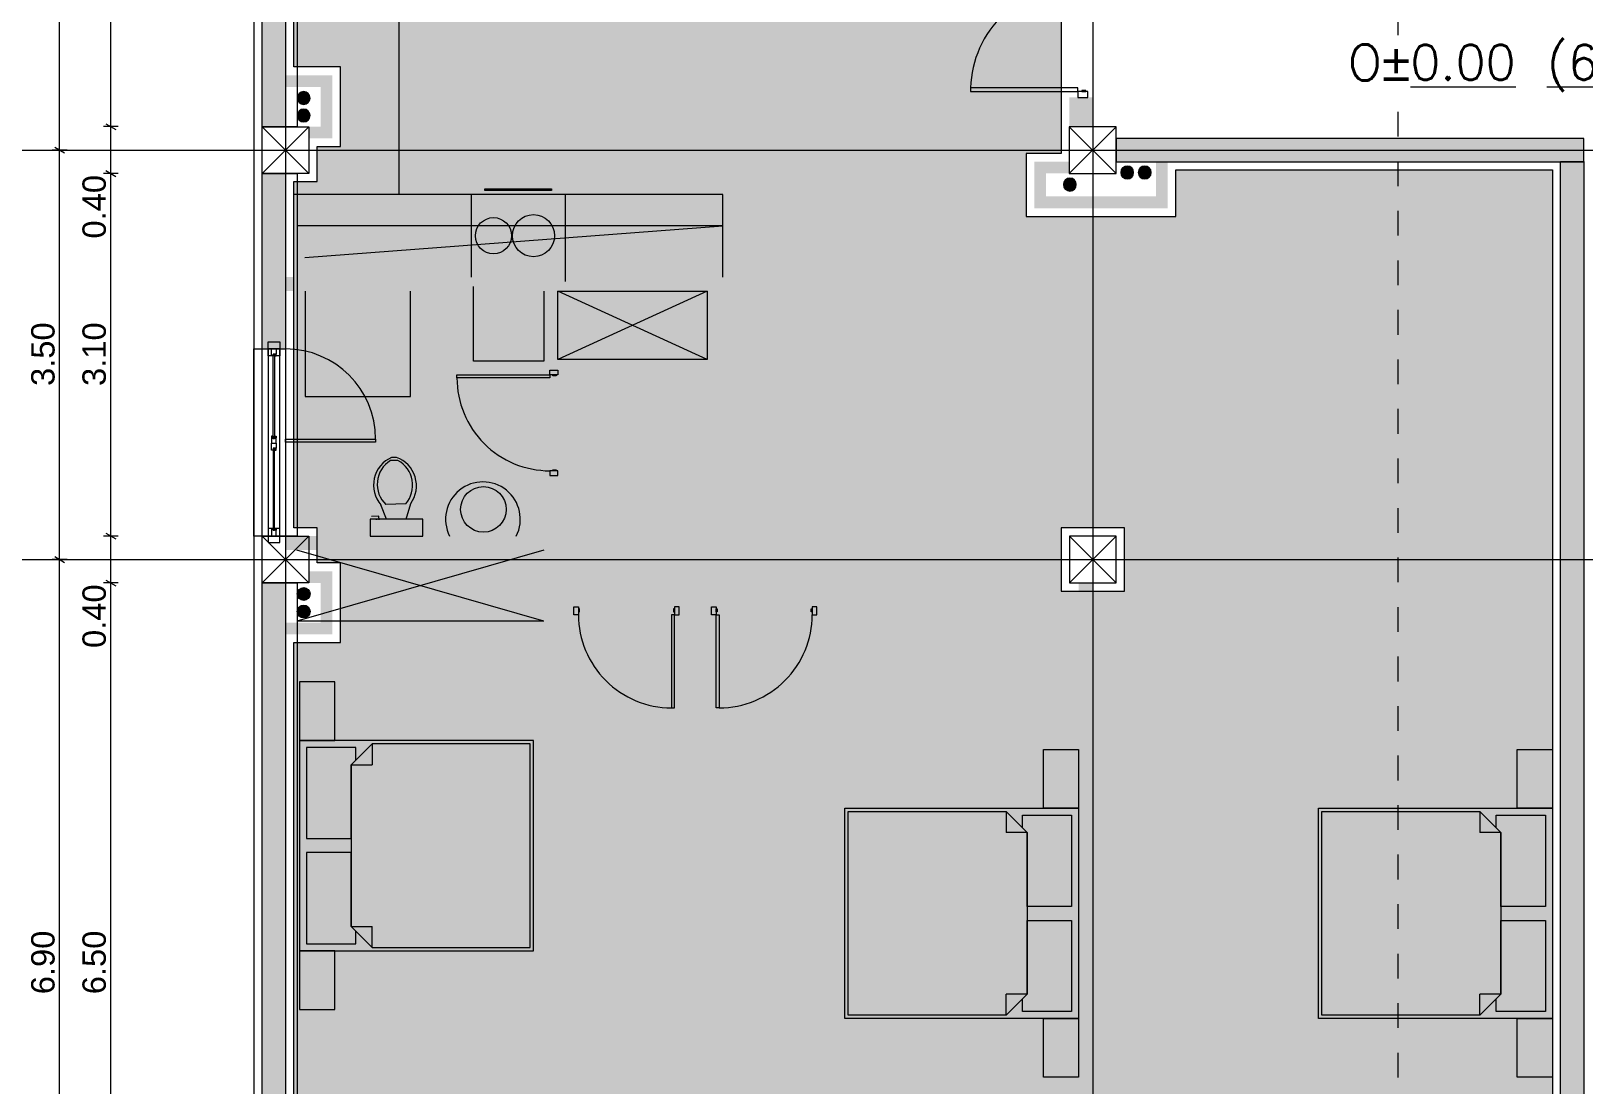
# Model space of a CAD drawing. Header units: millimetres. Extents: x 476571643 to 477489869, y 4620928210 to 4621294454.
# Drawn here: x 477214746 to 477228021, y 4621028441 to 4621037450 of the extents above; entities that cross this region are included whole.
import ezdxf

# ---------------------------------------------------------------- set-up
doc = ezdxf.new("R2010")
doc.units = ezdxf.units.MM
doc.header["$MEASUREMENT"] = 0
doc.set_wipeout_variables(frame=1)
doc.linetypes.add('Dashed', pattern=[423.333333, 211.666667, -211.666667])
doc.linetypes.add('Wipeout_Contour', pattern=[1000, 0, -1000])
for name, color, linetype, lineweight in [('0. gagebebi_Pen_No__6', 6, 'Continuous', 0), ('0_Pen_No__7_Pen_No__7_Pen_No__7', 7, 'Continuous', 0), ('2D Drafting - General_Pen_No__1_Pen_No__7', 7, 'Continuous', 0), ('2D Drafting - General_Pen_No__1_Pen_No__7_Pen_No__7', 7, 'Continuous', 0), ('2D Drafting - General_Pen_No__250_Pen_No__7_Pen_No__250', 7, 'Continuous', 0), ('2D Drafting - General_Pen_No__250_Pen_No__7_Pen_No__7', 7, 'Continuous', 0), ('2D Drafting - General_Pen_No__7_Pen_No__7_Pen_No__7', 7, 'Continuous', 0), ('Doors_Pen_No__7_Pen_No__7_Pen_No__7', 7, 'Continuous', 0), ('G-Anno-Nplt_Pen_No__151', 151, 'Continuous', 0), ('G-Anno-Nplt_Pen_No__4', 7, 'Continuous', 0), ('kar-panjara_Pen_No__7_Pen_No__7_Pen_No__7', 7, 'Continuous', 0), ('New_._Pen_No__1', 1, 'Continuous', 0), ('New_0_Pen_No__7', 7, 'Continuous', 0), ('New_R03_Nakveti_Pen_No__4', 7, 'Continuous', 0), ('New_reg_nak_Pen_No__7', 7, 'Continuous', 0), ('New_shenobebi_Pen_No__1', 1, 'Continuous', 0), ('shaxtebi da milebi_Pen_No__1_Pen_No__1_Pen_No__1', 1, 'Continuous', 0), ('zoma_Pen_No__142', 142, 'Continuous', 0), ('zoma_Pen_No__5_Pen_No__5', 5, 'Continuous', 0)]:
    doc.layers.add(name, color=color, linetype=linetype, lineweight=lineweight)
doc.layers.add('New_R03_Nakveti', color=7, linetype='Continuous')
doc.layers.add('zoma', color=7, linetype='Continuous')
doc.layers.add('shaxtebi da milebi_Pen_No__5_Pen_No__5_Pen_No__252', color=7, linetype='Continuous', lineweight=0, true_color=0x666666)
doc.styles.add('GENERATED_STYLE_2', font='arial.ttf')
doc.dimstyles.new('GENERATED_STYLE__3', dxfattribs={"dimtxt": 200, "dimasz": 64.421331, "dimexe": 0.18, "dimexo": 3, "dimgap": 0.09, "dimtad": 1, "dimtih": 1, "dimtoh": 1, "dimlfac": 0.001, "dimzin": 0, "dimdsep": 46, "dimtxsty": 'GENERATED_STYLE_2', "dimblk": 'ARROWHEAD_2', "dimblk1": 'ARROWHEAD_2', "dimblk2": 'ARROWHEAD_2', "dimcen": 0.09, "dimclrd": 142, "dimclre": 142, "dimclrt": 142, "dimadec": 0, "dimazin": 0, "dimtfac": 1, "dimtdec": 4, "dimtmove": 0, "dimatfit": 3, "dimfxl": 1, "dimtolj": 1, "dimtzin": 0, "dimarcsym": 0})
doc.dimstyles.new('GENERATED_STYLE__7', dxfattribs={"dimtxt": 200, "dimasz": 64.421331, "dimexe": 0.18, "dimexo": 3, "dimgap": 0.09, "dimtad": 1, "dimlfac": 0.001, "dimzin": 0, "dimdsep": 46, "dimtxsty": 'GENERATED_STYLE_2', "dimblk": 'ARROWHEAD_2', "dimblk1": 'ARROWHEAD_2', "dimblk2": 'ARROWHEAD_2', "dimcen": 0.09, "dimclrd": 142, "dimclre": 142, "dimclrt": 142, "dimadec": 0, "dimazin": 0, "dimtfac": 1, "dimtdec": 4, "dimtmove": 0, "dimatfit": 3, "dimfxl": 1, "dimtolj": 1, "dimtzin": 0, "dimarcsym": 0})

# ---------------------------------------------------------------- blocks, each defined once
blk = doc.blocks.new('Bed Layout 23_2')
at = {"layer": 'New_R03_Nakveti_Pen_No__4', "color": 7, "linetype": 'Continuous', "lineweight": 0}
for p, q in [((-900, 0), (-1400, 0)), ((-1400, 0), (-1400, -300)), ((-900, -300), (-900, 0)), ((900, 0), (-900, 0)), ((-900, 0), (-900, -2000)), ((1400, 0), (900, 0)), ((900, 0), (900, -300)), ((900, -2000), (900, 0)), ((1400, -300), (1400, 0)), ((-1400, -300), (-900, -300)), ((900, -300), (1400, -300)), ((-690, -440), (-870, -620)), ((0, -440), (-690, -440)), ((-690, -440), (-690, -620)), ((690, -440), (0, -440)), ((870, -620), (690, -440)), ((690, -440), (690, -620)), ((-870, -620), (-870, -1970)), ((-870, -620), (-690, -620)), ((870, -620), (690, -620)), ((870, -1970), (870, -620)), ((-870, -1970), (0, -1970)), ((0, -1970), (870, -1970)), ((-900, -2000), (900, -2000))]:
    blk.add_line(p, q, dxfattribs=at)
at = {"layer": 'New_R03_Nakveti_Pen_No__4', "color": 7, "linetype": 'Continuous', "lineweight": 0, "flags": 128}
for points in [[(-60, -440), (-60, -60), (-840, -60), (-840, -480), (-730, -480), (-690, -440)], [(690, -440), (730, -480), (840, -480), (840, -60), (60, -60), (60, -440)]]:
    blk.add_lwpolyline(points, close=True, dxfattribs=at)
blk = doc.blocks.new('Bed Layout 23')
at = {"layer": 'New_R03_Nakveti_Pen_No__4', "color": 7, "linetype": 'Continuous', "lineweight": 0}
for p, q in [((-900, 0), (-1400, 0)), ((-1400, 0), (-1400, -300)), ((-900, -300), (-900, 0)), ((900, 0), (-900, 0)), ((-900, 0), (-900, -2000)), ((1400, 0), (900, 0)), ((900, 0), (900, -300)), ((900, -2000), (900, 0)), ((1400, -300), (1400, 0)), ((-1400, -300), (-900, -300)), ((900, -300), (1400, -300)), ((-690, -440), (-870, -620)), ((0, -440), (-690, -440)), ((-690, -440), (-690, -620)), ((690, -440), (0, -440)), ((870, -620), (690, -440)), ((690, -440), (690, -620)), ((-870, -620), (-870, -1970)), ((-870, -620), (-690, -620)), ((870, -620), (690, -620)), ((870, -1970), (870, -620)), ((-870, -1970), (0, -1970)), ((0, -1970), (870, -1970)), ((-900, -2000), (900, -2000))]:
    blk.add_line(p, q, dxfattribs=at)
at = {"layer": 'New_R03_Nakveti_Pen_No__4', "color": 7, "linetype": 'Continuous', "lineweight": 0, "flags": 128}
for points in [[(-60, -440), (-60, -60), (-840, -60), (-840, -480), (-730, -480), (-690, -440)], [(690, -440), (730, -480), (840, -480), (840, -60), (60, -60), (60, -440)]]:
    blk.add_lwpolyline(points, close=True, dxfattribs=at)
blk = doc.blocks.new('*D1205', base_point=(476844527, 4621385791))
at = {"layer": 'zoma_Pen_No__142', "color": 142, "linetype": 'Continuous', "lineweight": 0, "transparency": 16777216}
for p, q in [((477214948, 4621032957), (477215033, 4621032908)), ((477215054, 4621032933), (477214927, 4621032933)), ((477214990, 4621026033), (477214990, 4621032933)), ((477214948, 4621026057), (477215033, 4621026008)), ((477215054, 4621026033), (477214927, 4621026033)), ((477214990, 4621025991), (477214990, 4621026033))]:
    blk.add_line(p, q, dxfattribs=at)
at = {"layer": 'zoma_Pen_No__142', "color": 142, "lineweight": 0, "transparency": 16777216, "insert": (477214950, 4621029216), "char_height": 200, "attachment_point": 7, "rotation": 90, "style": 'GENERATED_STYLE_2'}
blk.add_mtext('\\A1;{\\pql;\\fArial CYR|b0|i0|c204|p34;6.90}', dxfattribs=at)
blk = doc.blocks.new('ARROWHEAD_2')
at = {"color": 0, "linetype": 'Continuous', "lineweight": 0}
for p, q in [((0, 0), (-1, 0)), ((-0.38, -0.66), (0.38, 0.66))]:
    blk.add_line(p, q, dxfattribs=at)
blk = doc.blocks.new('*D1206', base_point=(476844527, 4621385791))
at = {"layer": 'zoma_Pen_No__142', "color": 142, "linetype": 'Continuous', "lineweight": 0, "transparency": 16777216}
for p, q in [((477215054, 4621036433), (477214927, 4621036433)), ((477214948, 4621036457), (477215033, 4621036408)), ((477214990, 4621032933), (477214990, 4621036433)), ((477214948, 4621032957), (477215033, 4621032908)), ((477215054, 4621032933), (477214927, 4621032933))]:
    blk.add_line(p, q, dxfattribs=at)
at = {"layer": 'zoma_Pen_No__142', "color": 142, "lineweight": 0, "transparency": 16777216, "insert": (477214950, 4621034416), "char_height": 200, "attachment_point": 7, "rotation": 90, "style": 'GENERATED_STYLE_2'}
blk.add_mtext('\\A1;{\\pql;\\fArial CYR|b0|i0|c204|p34;3.50}', dxfattribs=at)
blk = doc.blocks.new('*D1207', base_point=(476844527, 4621385791))
at = {"layer": 'zoma_Pen_No__142', "color": 142, "linetype": 'Continuous', "lineweight": 0, "transparency": 16777216}
for p, q in [((477215054, 4621043333), (477214927, 4621043333)), ((477215033, 4621043308), (477214948, 4621043357)), ((477214990, 4621043333), (477214990, 4621043374)), ((477214990, 4621036433), (477214990, 4621043333)), ((477215054, 4621036433), (477214927, 4621036433)), ((477214948, 4621036457), (477215033, 4621036408))]:
    blk.add_line(p, q, dxfattribs=at)
at = {"layer": 'zoma_Pen_No__142', "color": 142, "lineweight": 0, "transparency": 16777216, "insert": (477214950, 4621039616), "char_height": 200, "attachment_point": 7, "rotation": 90, "style": 'GENERATED_STYLE_2'}
blk.add_mtext('\\A1;{\\pql;\\fArial CYR|b0|i0|c204|p34;6.90}', dxfattribs=at)
blk = doc.blocks.new('*D1209', base_point=(476844527, 4621385791))
at = {"layer": 'zoma_Pen_No__142', "color": 142, "linetype": 'Continuous', "lineweight": 0, "transparency": 16777216}
for p, q in [((477215385, 4621032757), (477215470, 4621032708)), ((477215428, 4621026233), (477215428, 4621032733)), ((477215491, 4621026233), (477215364, 4621026233)), ((477215385, 4621026257), (477215470, 4621026208)), ((477215428, 4621025833), (477215428, 4621026233))]:
    blk.add_line(p, q, dxfattribs=at)
at = {"layer": 'zoma_Pen_No__142', "color": 142, "lineweight": 0, "transparency": 16777216, "char_height": 200, "attachment_point": 7, "rotation": 89.9995, "style": 'GENERATED_STYLE_2'}
for s, insert in [('\\A1;{\\pql;\\fArial CYR|b0|i0|c204|p34;0.40}', (477215388, 4621032176)), ('\\A1;{\\pql;\\fArial CYR|b0|i0|c204|p34;6.50}', (477215388, 4621029216))]:
    blk.add_mtext(s, dxfattribs=dict(at, insert=insert))
blk = doc.blocks.new('*D1210', base_point=(476844527, 4621385791))
at = {"layer": 'zoma_Pen_No__142', "color": 142, "linetype": 'Continuous', "lineweight": 0, "transparency": 16777216}
for p, q in [((477215428, 4621033133), (477215428, 4621036233)), ((477215491, 4621033133), (477215364, 4621033133)), ((477215385, 4621033157), (477215470, 4621033108)), ((477215428, 4621032733), (477215428, 4621033133)), ((477215491, 4621032733), (477215364, 4621032733)), ((477215385, 4621032757), (477215470, 4621032708)), ((477215428, 4621026233), (477215428, 4621032733))]:
    blk.add_line(p, q, dxfattribs=at)
blk = doc.blocks.new('*D1211', base_point=(476844527, 4621385791))
at = {"layer": 'zoma_Pen_No__142', "color": 142, "linetype": 'Continuous', "lineweight": 0, "transparency": 16777216}
for p, q in [((477215491, 4621036233), (477215364, 4621036233)), ((477215385, 4621036257), (477215470, 4621036208)), ((477215428, 4621033133), (477215428, 4621036233)), ((477215491, 4621033133), (477215364, 4621033133)), ((477215385, 4621033157), (477215470, 4621033108))]:
    blk.add_line(p, q, dxfattribs=at)
at = {"layer": 'zoma_Pen_No__142', "color": 142, "lineweight": 0, "transparency": 16777216, "char_height": 200, "attachment_point": 7, "rotation": 89.9995, "style": 'GENERATED_STYLE_2'}
for s, insert in [('\\A1;{\\pql;\\fArial CYR|b0|i0|c204|p34;0.40}', (477215388, 4621035676)), ('\\A1;{\\pql;\\fArial CYR|b0|i0|c204|p34;3.10}', (477215388, 4621034416))]:
    blk.add_mtext(s, dxfattribs=dict(at, insert=insert))
blk = doc.blocks.new('*D1212', base_point=(476844527, 4621385791))
at = {"layer": 'zoma_Pen_No__142', "color": 142, "linetype": 'Continuous', "lineweight": 0, "transparency": 16777216}
for p, q in [((477215428, 4621036633), (477215428, 4621043133)), ((477215491, 4621036633), (477215364, 4621036633)), ((477215385, 4621036657), (477215470, 4621036608)), ((477215428, 4621036233), (477215428, 4621036633)), ((477215491, 4621036233), (477215364, 4621036233)), ((477215385, 4621036257), (477215470, 4621036208)), ((477215428, 4621033133), (477215428, 4621036233))]:
    blk.add_line(p, q, dxfattribs=at)
blk = doc.blocks.new('*D1213', base_point=(476844527, 4621385791))
at = {"layer": 'zoma_Pen_No__142', "color": 142, "linetype": 'Continuous', "lineweight": 0, "transparency": 16777216}
for p, q in [((477215491, 4621043133), (477215364, 4621043133)), ((477215385, 4621043157), (477215470, 4621043108)), ((477215428, 4621036633), (477215428, 4621043133)), ((477215491, 4621036633), (477215364, 4621036633)), ((477215385, 4621036657), (477215470, 4621036608))]:
    blk.add_line(p, q, dxfattribs=at)
at = {"layer": 'zoma_Pen_No__142', "color": 142, "lineweight": 0, "transparency": 16777216, "char_height": 200, "attachment_point": 7, "rotation": 89.9995, "style": 'GENERATED_STYLE_2'}
for s, insert in [('\\A1;{\\pql;\\fArial CYR|b0|i0|c204|p34;0.40}', (477215388, 4621042576)), ('\\A1;{\\pql;\\fArial CYR|b0|i0|c204|p34;6.50}', (477215388, 4621039616))]:
    blk.add_mtext(s, dxfattribs=dict(at, insert=insert))
blk = doc.blocks.new('*D1214', base_point=(476844527, 4621385791))
at = {"layer": 'zoma_Pen_No__142', "color": 142, "linetype": 'Continuous', "lineweight": 0, "transparency": 16777216}
for p, q in [((477215385, 4621043157), (477215470, 4621043108)), ((477215428, 4621036633), (477215428, 4621043133))]:
    blk.add_line(p, q, dxfattribs=at)
blk = doc.blocks.new('*D1215', base_point=(476844527, 4621385791))
at = {"layer": 'zoma_Pen_No__142', "color": 142, "linetype": 'Continuous', "lineweight": 0, "transparency": 16777216}
for p, q in [((477215428, 4621043533), (477215428, 4621043574)), ((477215491, 4621043533), (477215364, 4621043533)), ((477215470, 4621043508), (477215385, 4621043557)), ((477215428, 4621043133), (477215428, 4621043533)), ((477215491, 4621043133), (477215364, 4621043133)), ((477215385, 4621043157), (477215470, 4621043108)), ((477215428, 4621036633), (477215428, 4621043133))]:
    blk.add_line(p, q, dxfattribs=at)
blk = doc.blocks.new('*D1216', base_point=(476844527, 4621385791))
at = {"layer": 'zoma_Pen_No__142', "color": 142, "linetype": 'Continuous', "lineweight": 0, "transparency": 16777216}
for p, q in [((477214641, 4621043533), (477214514, 4621043533)), ((477214620, 4621043508), (477214535, 4621043557)), ((477214577, 4621025833), (477214577, 4621043533)), ((477214641, 4621025833), (477214514, 4621025833)), ((477214535, 4621025857), (477214620, 4621025808)), ((477214577, 4621025791), (477214577, 4621025833))]:
    blk.add_line(p, q, dxfattribs=at)
at = {"layer": 'zoma_Pen_No__142', "color": 142, "lineweight": 0, "transparency": 16777216, "insert": (477214537, 4621034341), "char_height": 200, "attachment_point": 7, "rotation": 90, "style": 'GENERATED_STYLE_2'}
blk.add_mtext('\\A1;{\\pql;\\fArial CYR|b0|i0|c204|p34;17.70}', dxfattribs=at)
blk = doc.blocks.new('*D1229', base_point=(476844527, 4621385791))
at = {"layer": 'zoma_Pen_No__142', "color": 142, "linetype": 'Continuous', "lineweight": 0, "transparency": 16777216}
for p, q in [((477240465, 4621043533), (477240338, 4621043533)), ((477240444, 4621043508), (477240359, 4621043557)), ((477240402, 4621025833), (477240402, 4621043533)), ((477240465, 4621025833), (477240338, 4621025833)), ((477240359, 4621025857), (477240444, 4621025808)), ((477240402, 4621025791), (477240402, 4621025833))]:
    blk.add_line(p, q, dxfattribs=at)
at = {"layer": 'zoma_Pen_No__142', "color": 142, "lineweight": 0, "transparency": 16777216, "insert": (477240362, 4621034341), "char_height": 200, "attachment_point": 7, "rotation": 90, "style": 'GENERATED_STYLE_2'}
blk.add_mtext('\\A1;{\\pql;\\fArial CYR|b0|i0|c204|p34;17.70}', dxfattribs=at)
blk = doc.blocks.new('*D1242', base_point=(476844527, 4621385791))
at = {"layer": 'zoma_Pen_No__142', "color": 142, "linetype": 'Continuous', "lineweight": 0, "transparency": 16777216}
for p, q in [((477216746, 4621024613), (477216697, 4621024529)), ((477216722, 4621024507), (477216722, 4621024635)), ((477217146, 4621024613), (477217097, 4621024529)), ((477217122, 4621024507), (477217122, 4621024635)), ((477216680, 4621024571), (477216722, 4621024571)), ((477216722, 4621024571), (477217122, 4621024571))]:
    blk.add_line(p, q, dxfattribs=at)
at = {"layer": 'zoma_Pen_No__142', "color": 142, "lineweight": 0, "transparency": 16777216, "insert": (477216165, 4621024611), "char_height": 200, "attachment_point": 7, "style": 'GENERATED_STYLE_2'}
blk.add_mtext('\\A1;{\\pql;\\fArial CYR|b0|i0|c204|p34;0.40}', dxfattribs=at)
blk = doc.blocks.new('*D1243', base_point=(476844527, 4621385791))
at = {"layer": 'zoma_Pen_No__142', "color": 142, "linetype": 'Continuous', "lineweight": 0, "transparency": 16777216}
for p, q in [((477217146, 4621024613), (477217097, 4621024529)), ((477217122, 4621024507), (477217122, 4621024635)), ((477223646, 4621024613), (477223597, 4621024529)), ((477223622, 4621024507), (477223622, 4621024635)), ((477217122, 4621024571), (477223622, 4621024571))]:
    blk.add_line(p, q, dxfattribs=at)
at = {"layer": 'zoma_Pen_No__142', "color": 142, "lineweight": 0, "transparency": 16777216, "char_height": 200, "attachment_point": 7, "style": 'GENERATED_STYLE_2'}
for s, insert in [('\\A1;{\\pql;\\fArial CYR|b0|i0|c204|p34;6.50}', (477220106, 4621024611)), ('\\A1;{\\pql;\\fArial CYR|b0|i0|c204|p34;0.40}', (477223065, 4621024611))]:
    blk.add_mtext(s, dxfattribs=dict(at, insert=insert))
blk = doc.blocks.new('*D1244', base_point=(476844527, 4621385791))
at = {"layer": 'zoma_Pen_No__142', "color": 142, "linetype": 'Continuous', "lineweight": 0, "transparency": 16777216}
for p, q in [((477223646, 4621024613), (477223597, 4621024529)), ((477223622, 4621024507), (477223622, 4621024635)), ((477224046, 4621024613), (477223997, 4621024529)), ((477224022, 4621024507), (477224022, 4621024635)), ((477223622, 4621024571), (477224022, 4621024571))]:
    blk.add_line(p, q, dxfattribs=at)
blk = doc.blocks.new('*D1245', base_point=(476844527, 4621385791))
at = {"layer": 'zoma_Pen_No__142', "color": 142, "linetype": 'Continuous', "lineweight": 0, "transparency": 16777216}
for p, q in [((477224046, 4621024613), (477223997, 4621024529)), ((477224022, 4621024507), (477224022, 4621024635)), ((477230546, 4621024613), (477230497, 4621024529)), ((477230522, 4621024507), (477230522, 4621024635)), ((477224022, 4621024571), (477230522, 4621024571))]:
    blk.add_line(p, q, dxfattribs=at)
at = {"layer": 'zoma_Pen_No__142', "color": 142, "lineweight": 0, "transparency": 16777216, "char_height": 200, "attachment_point": 7, "style": 'GENERATED_STYLE_2'}
for s, insert in [('\\A1;{\\pql;\\fArial CYR|b0|i0|c204|p34;6.50}', (477227006, 4621024611)), ('\\A1;{\\pql;\\fArial CYR|b0|i0|c204|p34;0.40}', (477229965, 4621024611))]:
    blk.add_mtext(s, dxfattribs=dict(at, insert=insert))
blk = doc.blocks.new('*D1252', base_point=(476844527, 4621385791))
at = {"layer": 'zoma_Pen_No__142', "color": 142, "linetype": 'Continuous', "lineweight": 0, "transparency": 16777216}
for p, q in [((477216746, 4621023945), (477216697, 4621023860)), ((477216722, 4621023839), (477216722, 4621023966)), ((477237797, 4621023860), (477237846, 4621023945)), ((477237822, 4621023839), (477237822, 4621023966)), ((477216680, 4621023903), (477216722, 4621023903)), ((477216722, 4621023903), (477237822, 4621023903)), ((477237822, 4621023903), (477237863, 4621023903))]:
    blk.add_line(p, q, dxfattribs=at)
at = {"layer": 'zoma_Pen_No__142', "color": 142, "lineweight": 0, "transparency": 16777216, "insert": (477226930, 4621023943), "char_height": 200, "attachment_point": 7, "style": 'GENERATED_STYLE_2'}
blk.add_mtext('\\A1;{\\pql;\\fArial CYR|b0|i0|c204|p34;21.10}', dxfattribs=at)

msp = doc.modelspace()

# ---------------------------------------------------------------- hatches: boundary and pattern name
at = {"layer": '2D Drafting - General_Pen_No__250_Pen_No__7_Pen_No__7', "linetype": 'Continuous', "lineweight": 0}
for points in [[(477216721.818, 4621043132.543), (477216721.818, 4621036632.543), (477216921.818, 4621036632.543), (477216921.818, 4621043132.543)], [(477216921.818, 4621037072.73), (477217321.818, 4621037072.73), (477217321.818, 4621036532.543), (477217221.818, 4621036532.543), (477217121.818, 4621036532.543), (477217121.818, 4621036632.543), (477217221.818, 4621036632.543), (477217221.818, 4621036972.543), (477216921.818, 4621036972.543)], [(477223621.818, 4621036882.543), (477223821.818, 4621036882.543), (477223821.818, 4621036632.543), (477223621.818, 4621036632.543)], [(477228021.028, 4621036332.543), (477228021.028, 4621036532.543), (477224021.818, 4621036532.543), (477224021.818, 4621036332.543)], [(477223321.818, 4621035935.8), (477223321.818, 4621036332.543), (477223421.818, 4621036332.543), (477223621.818, 4621036332.543), (477223621.818, 4621036232.543), (477223421.818, 4621036232.543), (477223421.818, 4621036035.8), (477223721.818, 4621036035.8), (477223721.818, 4621035935.8)], [(477224361.818, 4621036335.8), (477224462.005, 4621036335.8), (477224462.005, 4621035935.8), (477223721.818, 4621035935.8), (477223721.818, 4621036035.8), (477224361.818, 4621036035.8)], [(477227821.818, 4621026032.543), (477227821.818, 4621036335.8), (477228021.818, 4621036335.8), (477228021.818, 4621026032.543)], [(477216721.818, 4621036232.543), (477216921.818, 4621036232.543), (477216921.818, 4621034732.544), (477216721.818, 4621034732.544)], [(477220689.052, 4621034126.39), (477220689.052, 4621035346.851), (477216921.818, 4621035346.851), (477216921.818, 4621035226.851), (477219129.145, 4621035226.851), (477219129.145, 4621034551.319), (477219249.145, 4621034551.319), (477219249.145, 4621035226.851), (477220563.312, 4621035226.851), (477220563.312, 4621034126.39)], [(477219129.145, 4621033651.317), (477219129.145, 4621033132.543), (477216921.818, 4621033132.543), (477216921.818, 4621033012.542), (477219129.145, 4621033012.542), (477219129.145, 4621032406.39), (477219386.767, 4621032406.39), (477219386.767, 4621032526.39), (477219249.145, 4621032526.39), (477219249.145, 4621033012.542), (477219249.145, 4621033651.317)], [(477216921.818, 4621032292.355), (477217321.818, 4621032292.355), (477217321.818, 4621032832.543), (477217221.818, 4621032832.543), (477217121.818, 4621032832.543), (477217121.818, 4621032732.543), (477217221.818, 4621032732.543), (477217221.818, 4621032392.543), (477216921.818, 4621032392.543)], [(477216721.818, 4621032732.543), (477216721.818, 4621026232.543), (477216921.818, 4621026232.543), (477216921.818, 4621032732.543)], [(477223701.626, 4621032732.543), (477223701.626, 4621027632.538), (477223821.626, 4621027632.538), (477223821.626, 4621032732.543)], [(477220286.769, 4621032406.39), (477220563.311, 4621032406.39), (477220563.311, 4621032526.39), (477220286.769, 4621032526.39)], [(477221463.311, 4621032406.39), (477223701.626, 4621032406.39), (477223701.626, 4621032526.39), (477221463.311, 4621032526.39)], [(477220349.145, 4621032406.39), (477220349.145, 4621027632.538), (477220469.145, 4621027632.538), (477220469.145, 4621032406.39)]]:
    msp.add_hatch(color=7, dxfattribs=at).paths.add_polyline_path(points)
at = {"layer": 'G-Anno-Nplt_Pen_No__151', "linetype": 'Continuous', "lineweight": 0, "true_color": 0x1f2f3f}
h = msp.add_hatch(color=169, dxfattribs=at)
h.paths.add_polyline_path([(477216991.818, 4621032222.355), (477217391.818, 4621032222.355), (477217391.818, 4621032902.543), (477217191.818, 4621032902.543), (477217191.818, 4621033202.542), (477216991.818, 4621033202.542), (477216991.818, 4621036162.542), (477217191.818, 4621036162.542), (477217191.818, 4621036462.542), (477217391.818, 4621036462.542), (477217391.818, 4621037142.73), (477216991.818, 4621037142.73), (477216991.818, 4621043062.543), (477217191.818, 4621043062.543), (477217191.818, 4621043262.542), (477223551.817, 4621043262.542), (477223551.817, 4621036402.542), (477223251.817, 4621036402.542), (477223251.817, 4621035865.8), (477224532.005, 4621035865.8), (477224532.005, 4621036262.543), (477227751.818, 4621036262.543), (477227751.818, 4621026302.542), (477227751.818, 4621026102.601), (477224091.817, 4621026102.601), (477224091.817, 4621026302.542), (477223891.818, 4621026302.542), (477223891.818, 4621027702.539), (477216991.818, 4621027702.539)])
h.paths.add_polyline_path([(477224092.607, 4621032662.543), (477224092.607, 4621033202.542), (477223552.607, 4621033202.542), (477223552.607, 4621032662.543)], flags=0)
at = {"layer": 'shaxtebi da milebi_Pen_No__1_Pen_No__1_Pen_No__1', "linetype": 'Continuous', "lineweight": 0}
for points in [[(477217076.818, 4621036782.543, -1), (477217076.818, 4621036672.543, -1)], [(477224171.818, 4621036240.801, -1), (477224061.818, 4621036240.801, -1)], [(477223626.818, 4621036082.543, -1), (477223626.818, 4621036192.543, -1)], [(477217076.818, 4621032582.543, 1), (477217076.818, 4621032692.543, 1)]]:
    msp.add_hatch(color=1, dxfattribs=at).paths.add_polyline_path(points)
at = {"layer": 'shaxtebi da milebi_Pen_No__5_Pen_No__5_Pen_No__252', "linetype": 'Continuous', "lineweight": 0, "true_color": 0x666666}
for points in [[(477217076.818, 4621036932.543, 1), (477217076.818, 4621036822.543, 1)], [(477224321.818, 4621036240.801, 1), (477224211.818, 4621036240.801, 1)], [(477217076.818, 4621032432.543, -1), (477217076.818, 4621032542.543, -1)]]:
    msp.add_hatch(color=251, dxfattribs=at).paths.add_polyline_path(points)

# ---------------------------------------------------------------- linework, layer by layer
at = {"layer": '0. gagebebi_Pen_No__6', "color": 6, "linetype": 'Continuous', "lineweight": 0, "flags": 128}
msp.add_lwpolyline([(477216921.788, 4621033935.567), (477216921.787, 4621033962.233), (477217692.098, 4621033962.267), (477217692.1, 4621033935.601)], close=True, dxfattribs=at)
at = {"layer": '0. gagebebi_Pen_No__6', "color": 6, "linetype": 'Continuous', "lineweight": 0}
msp.add_arc((477216921.787, 4621033962.233), 770.311, 0.0025314, 89.9993517, dxfattribs=at)
at = {"layer": '0_Pen_No__7_Pen_No__7_Pen_No__7', "color": 7, "linetype": 'Continuous', "lineweight": 0}
for p, q in [((477217783.558, 4621033278.593), (477217737.239, 4621033399.649)), ((477217949.208, 4621033408.916), (477217779.633, 4621033401.502)), ((477217953.467, 4621033278.593), (477217991.602, 4621033410.769)), ((477217720.212, 4621033303.336), (477217656.621, 4621033300.556)), ((477217657.548, 4621033279.359), (477217699.942, 4621033281.212)), ((477217695.273, 4621033270.39), (477217694.81, 4621033280.988)), ((477217699.942, 4621033281.212), (477217700.405, 4621033270.614)), ((477217721.602, 4621033271.541), (477217720.212, 4621033303.336))]:
    msp.add_line(p, q, dxfattribs=at)
at = {"layer": '0_Pen_No__7_Pen_No__7_Pen_No__7', "color": 7, "linetype": 'Continuous', "lineweight": 0, "flags": 128}
for points in [[(477217883.032, 4621033778.055), (477217817.871, 4621033778.055)], [(477217870.819, 4621033805.354), (477217827.729, 4621033805.354)]]:
    msp.add_lwpolyline(points, dxfattribs=at)
msp.add_lwpolyline([(477217644.965, 4621033132.543), (477218095.402, 4621033132.543), (477218095.402, 4621033278.593), (477217644.965, 4621033278.593)], close=True, dxfattribs=at)
at = {"layer": '0_Pen_No__7_Pen_No__7_Pen_No__7', "color": 7, "linetype": 'Continuous', "lineweight": 0}
msp.add_circle((477218613.226, 4621033361.043), 194.708, dxfattribs=at)
for centre, radius, start, end in [((477217932, 4621033569.154), 258.192, 113.8191837, 221.0340773), ((477217946.203, 4621033574.806), 240.373, 122.2682773, 226.135453), ((477217782.794, 4621033562.63), 258.193, 323.9724701, 70.0664543), ((477217768.152, 4621033567.022), 240.373, 318.871088, 61.450167), ((477218608.91, 4621033276.558), 319.521, 333.2098825, 206.7901175)]:
    msp.add_arc(centre, radius, start, end, dxfattribs=at)
at = {"layer": '2D Drafting - General_Pen_No__1_Pen_No__7', "color": 7, "linetype": 'Continuous', "lineweight": 0}
for p, q in [((477217121.818, 4621036232.543), (477216721.818, 4621036632.543)), ((477216721.818, 4621036232.543), (477217121.818, 4621036632.543)), ((477224021.818, 4621036232.543), (477223621.818, 4621036632.543)), ((477223621.818, 4621036232.543), (477224021.818, 4621036632.543)), ((477216721.818, 4621032732.543), (477217121.818, 4621033132.543)), ((477217121.818, 4621032732.543), (477216721.818, 4621033132.543)), ((477224022.607, 4621032732.543), (477223622.607, 4621033132.543)), ((477223622.607, 4621032732.543), (477224022.607, 4621033132.543))]:
    msp.add_line(p, q, dxfattribs=at)
at = {"layer": '2D Drafting - General_Pen_No__1_Pen_No__7', "color": 7, "linetype": 'Continuous', "lineweight": 0, "flags": 128}
for points in [[(477216721.818, 4621036632.543), (477216721.818, 4621043132.543), (477217021.818, 4621043132.543), (477217021.818, 4621036632.543)], [(477217121.818, 4621036232.543), (477216721.818, 4621036232.543), (477216721.818, 4621036632.543), (477217121.818, 4621036632.543)], [(477223621.818, 4621036232.543), (477224021.818, 4621036232.543), (477224021.818, 4621036632.543), (477223621.818, 4621036632.543)], [(477216721.818, 4621033132.543), (477216721.818, 4621036232.543), (477217021.818, 4621036232.543), (477217021.818, 4621033132.543)], [(477217121.818, 4621032732.543), (477216721.818, 4621032732.543), (477216721.818, 4621033132.543), (477217121.818, 4621033132.543)], [(477223622.607, 4621032732.543), (477224022.607, 4621032732.543), (477224022.607, 4621033132.543), (477223622.607, 4621033132.543)], [(477216721.818, 4621026232.543), (477216721.818, 4621032732.543), (477217021.818, 4621032732.543), (477217021.818, 4621026232.543)]]:
    msp.add_lwpolyline(points, close=True, dxfattribs=at)
at = {"layer": '2D Drafting - General_Pen_No__1_Pen_No__7_Pen_No__7', "color": 7, "linetype": 'Continuous', "lineweight": 0}
msp.add_arc((477223670.786, 4621036940.265), 893.239, 88.396194, 178.396194, dxfattribs=at)
at = {"layer": '2D Drafting - General_Pen_No__250_Pen_No__7_Pen_No__250', "color": 7, "linetype": 'Continuous', "lineweight": 0, "flags": 128}
msp.add_lwpolyline([(477227821.818, 4621026032.543), (477227821.818, 4621036335.8), (477228021.818, 4621036335.8), (477228021.818, 4621026032.543)], close=True, dxfattribs=at)
at = {"layer": '2D Drafting - General_Pen_No__250_Pen_No__7_Pen_No__7', "color": 7, "linetype": 'Continuous', "lineweight": 0, "flags": 128}
msp.add_lwpolyline([(477228021.028, 4621036332.543), (477228021.028, 4621036532.543), (477224021.818, 4621036532.543), (477224021.818, 4621036332.543)], close=True, dxfattribs=at)
at = {"layer": '2D Drafting - General_Pen_No__7_Pen_No__7_Pen_No__7', "color": 7, "linetype": 'Continuous', "lineweight": 0}
for centre, start, end in [((477219181.41, 4621034485.141), 179.998516, 270.0001975), ((477220220.591, 4621032458.655), 179.9998025, 270.001484), ((477220629.488, 4621032458.655), 269.998516, 0.0001975)]:
    msp.add_arc(centre, 794.311, start, end, dxfattribs=at)
at = {"layer": 'Doors_Pen_No__7_Pen_No__7_Pen_No__7', "color": 7, "linetype": 'Continuous', "lineweight": 0, "flags": 128}
for points in [[(477223695.786, 4621036931.931), (477223695.786, 4621036965.265), (477222777.897, 4621036965.265), (477222777.897, 4621036931.931)], [(477223780.453, 4621036882.543), (477223780.453, 4621036931.931), (477223695.786, 4621036931.931), (477223695.786, 4621036882.543)], [(477223762.453, 4621036931.931), (477223762.453, 4621036943.043), (477223729.12, 4621036943.043), (477223729.12, 4621036931.931)], [(477219249.145, 4621034551.317), (477219249.144, 4621034511.806), (477219181.411, 4621034511.808), (477219181.412, 4621034551.319)], [(477219181.411, 4621034511.808), (477219181.41, 4621034485.141), (477218387.099, 4621034485.162), (477218387.1, 4621034511.828)], [(477219234.744, 4621034511.806), (477219234.744, 4621034502.918), (477219208.077, 4621034502.918), (477219208.078, 4621034511.807)], [(477219249.145, 4621033651.317), (477219249.146, 4621033690.828), (477219181.413, 4621033690.83), (477219181.412, 4621033651.319)], [(477219234.747, 4621033699.718), (477219234.746, 4621033690.829), (477219208.08, 4621033690.829), (477219208.08, 4621033699.718)], [(477219386.767, 4621032526.39), (477219426.278, 4621032526.391), (477219426.28, 4621032458.658), (477219386.769, 4621032458.657)], [(477219435.167, 4621032511.991), (477219426.279, 4621032511.991), (477219426.279, 4621032485.324), (477219435.168, 4621032485.325)], [(477220247.258, 4621032458.656), (477220220.591, 4621032458.655), (477220220.612, 4621031664.344), (477220247.278, 4621031664.345)], [(477220247.256, 4621032511.989), (477220238.367, 4621032511.989), (477220238.368, 4621032485.322), (477220247.257, 4621032485.322)], [(477220286.767, 4621032526.39), (477220247.256, 4621032526.389), (477220247.258, 4621032458.656), (477220286.769, 4621032458.657)], [(477220563.312, 4621032526.39), (477220602.824, 4621032526.389), (477220602.822, 4621032458.656), (477220563.311, 4621032458.657)], [(477220602.822, 4621032458.656), (477220629.488, 4621032458.655), (477220629.468, 4621031664.344), (477220602.801, 4621031664.345)], [(477220602.823, 4621032511.989), (477220611.712, 4621032511.989), (477220611.711, 4621032485.322), (477220602.823, 4621032485.322)], [(477221414.912, 4621032511.991), (477221423.801, 4621032511.991), (477221423.8, 4621032485.324), (477221414.911, 4621032485.325)], [(477221463.312, 4621032526.39), (477221423.801, 4621032526.391), (477221423.8, 4621032458.658), (477221463.311, 4621032458.657)]]:
    msp.add_lwpolyline(points, close=True, dxfattribs=at)
at = {"layer": 'G-Anno-Nplt_Pen_No__4', "color": 7, "linetype": 'Continuous', "lineweight": 0, "flags": 128}
for points in [[(477223551.817, 4621043262.542), (477223551.817, 4621036402.542), (477223251.817, 4621036402.542), (477223251.817, 4621035865.8), (477224532.005, 4621035865.8), (477224532.005, 4621036262.543), (477227751.818, 4621036262.543), (477227751.818, 4621026302.542)], [(477216991.818, 4621027702.539), (477216991.818, 4621032222.355), (477217391.818, 4621032222.355), (477217391.818, 4621032902.543), (477217191.818, 4621032902.543), (477217191.818, 4621033202.542), (477216991.818, 4621033202.542), (477216991.818, 4621036162.542), (477217191.818, 4621036162.542), (477217191.818, 4621036462.542), (477217391.818, 4621036462.542), (477217391.818, 4621037142.73), (477216991.818, 4621037142.73), (477216991.818, 4621043062.543)]]:
    msp.add_lwpolyline(points, dxfattribs=at)
msp.add_lwpolyline([(477224092.607, 4621032662.543), (477224092.607, 4621033202.542), (477223552.607, 4621033202.542), (477223552.607, 4621032662.543)], close=True, dxfattribs=at)
at = {"layer": 'kar-panjara_Pen_No__7_Pen_No__7_Pen_No__7', "color": 7, "linetype": 'Continuous', "lineweight": 0, "flags": 128}
for points in [[(477216871.768, 4621033132.543), (477216871.713, 4621034732.544), (477216771.768, 4621034732.544), (477216771.824, 4621033132.543)], [(477216771.769, 4621034672.87), (477216771.769, 4621034792.87), (477216871.769, 4621034792.87), (477216871.769, 4621034672.87)], [(477216841.653, 4621034732.544), (477216841.653, 4621034687.544), (477216826.653, 4621034687.544), (477216816.653, 4621034687.544), (477216816.653, 4621034672.87), (477216801.653, 4621034672.87), (477216801.653, 4621034732.544)], [(477216826.653, 4621034687.544), (477216826.653, 4621033963.704), (477216816.653, 4621033963.704), (477216816.653, 4621034687.544)], [(477216841.653, 4621034672.87), (477216841.653, 4621034687.544), (477216826.653, 4621034687.544), (477216826.653, 4621034672.87)], [(477216841.653, 4621033927.973), (477216841.653, 4621033972.973), (477216826.653, 4621033972.973), (477216816.653, 4621033972.973), (477216816.653, 4621033987.973), (477216801.653, 4621033987.973), (477216801.653, 4621033927.973)], [(477216841.653, 4621033927.973), (477216841.653, 4621033882.973), (477216826.653, 4621033882.973), (477216816.653, 4621033882.973), (477216816.653, 4621033867.973), (477216801.653, 4621033867.973), (477216801.653, 4621033927.973)], [(477216826.653, 4621033182.973), (477216826.653, 4621033882.973), (477216816.653, 4621033882.973), (477216816.653, 4621033182.973)], [(477216841.653, 4621033987.973), (477216841.653, 4621033972.973), (477216826.653, 4621033972.973), (477216826.653, 4621033987.973)], [(477216841.653, 4621033867.973), (477216841.653, 4621033882.973), (477216826.653, 4621033882.973), (477216826.653, 4621033867.973)], [(477216771.769, 4621033197.973), (477216771.769, 4621033077.973), (477216871.769, 4621033077.973), (477216871.769, 4621033197.973)], [(477216841.653, 4621033132.543), (477216841.653, 4621033182.973), (477216826.653, 4621033182.973), (477216816.653, 4621033182.973), (477216816.653, 4621033197.973), (477216801.653, 4621033197.973), (477216801.653, 4621033132.543)], [(477216841.653, 4621033197.973), (477216841.653, 4621033182.973), (477216826.653, 4621033182.973), (477216826.653, 4621033197.973)]]:
    msp.add_lwpolyline(points, close=True, dxfattribs=at)
at = {"layer": 'New_0_Pen_No__7', "color": 7, "linetype": 'Continuous', "lineweight": 0}
for points in [[(477217892.816, 4621036051.976), (477217892.816, 4621037967.087)], [(477220660.767, 4621035346.851), (477220660.767, 4621035851.976), (477220660.767, 4621036051.976), (477216991.818, 4621036051.976)], [(477218510.721, 4621035346.851), (477218510.721, 4621036051.976)], [(477219310.721, 4621036051.976), (477219310.721, 4621035308.32)], [(477220660.767, 4621035785.659), (477217021.818, 4621035785.659)], [(477217087.518, 4621035514.087), (477220660.767, 4621035785.659)], [(477217089.145, 4621035226.851), (477217089.145, 4621034326.851), (477217989.145, 4621034326.851), (477217989.145, 4621035226.851)], [(477219129.145, 4621035226.851), (477219129.145, 4621034626.851), (477218529.145, 4621034626.851), (477218529.145, 4621035266.109)], [(477220525.354, 4621035226.851), (477219249.145, 4621034642.775)], [(477220525.354, 4621034642.775), (477219249.145, 4621035226.851)], [(477219129.145, 4621033012.542), (477217019.145, 4621032406.39)], [(477219129.145, 4621032406.39), (477217019.145, 4621033012.542)], [(477219129.145, 4621032406.39), (477217019.145, 4621032406.39)]]:
    msp.add_lwpolyline(points, dxfattribs=at)
for points in [[(477218625.229, 4621036086.63), (477218625.229, 4621036101.46), (477219194.702, 4621036101.46), (477219194.702, 4621036086.63)], [(477219249.145, 4621035226.851), (477220525.354, 4621035226.851), (477220525.354, 4621034642.775), (477219249.145, 4621034642.775)]]:
    msp.add_lwpolyline(points, close=True, dxfattribs=at)
for centre, radius in [((477219041.139, 4621035700.549), 179.972), ((477218699.001, 4621035700.549), 154.555)]:
    msp.add_circle(centre, radius, dxfattribs=at)
at = {"layer": 'New_reg_nak_Pen_No__7', "color": 7, "linetype": 'Continuous', "lineweight": 0, "flags": 128}
msp.add_lwpolyline([(477216721.818, 4621043532.543), (477216651.633, 4621043532.543), (477216651.893, 4621025762.882), (477217121.819, 4621025762.889), (477217121.818, 4621025832.543)], dxfattribs=at)
msp.add_lwpolyline([(477216921.796, 4621033132.543), (477216651.774, 4621033132.543), (477216651.774, 4621034732.544), (477216921.796, 4621034732.544)], close=True, dxfattribs=at)
at = {"layer": 'New_shenobebi_Pen_No__1', "color": 1, "linetype": 'Dashed', "lineweight": 0}
msp.add_lwpolyline([(477226432.938, 4621023000.913), (477226432.938, 4621042292.569), (477224834.466, 4621042292.569), (477224834.466, 4621047829.779)], dxfattribs=at)
at = {"layer": 'shaxtebi da milebi_Pen_No__1_Pen_No__1_Pen_No__1', "color": 1, "linetype": 'Continuous', "lineweight": 0, "flags": 128}
for points in [[(477217076.818, 4621036782.543, 1), (477217076.818, 4621036672.543, 1)], [(477224171.818, 4621036240.801, 1), (477224061.818, 4621036240.801, 1)], [(477223626.818, 4621036082.543, 1), (477223626.818, 4621036192.543, 1)], [(477217076.818, 4621032582.543, -1), (477217076.818, 4621032692.543, -1)]]:
    msp.add_lwpolyline(points, format="xyb", close=True, dxfattribs=at)
at = {"layer": 'shaxtebi da milebi_Pen_No__5_Pen_No__5_Pen_No__252', "color": 251, "linetype": 'Continuous', "lineweight": 0, "true_color": 0x666666, "flags": 128}
for points in [[(477217076.818, 4621036932.543, 1), (477217076.818, 4621036822.543, 1)], [(477224321.818, 4621036240.801, 1), (477224211.818, 4621036240.801, 1)], [(477217076.818, 4621032432.543, -1), (477217076.818, 4621032542.543, -1)]]:
    msp.add_lwpolyline(points, format="xyb", close=True, dxfattribs=at)
at = {"layer": 'zoma_Pen_No__5_Pen_No__5', "color": 5, "linetype": 'Continuous', "lineweight": 0}
for p, q in [((477216921.818, 4621048047.708), (477216921.818, 4621023336.902)), ((477223821.818, 4621048047.708), (477223821.818, 4621023336.902)), ((477212841.267, 4621036432.543), (477241694.347, 4621036432.543)), ((477212841.267, 4621032932.543), (477241694.347, 4621032932.543))]:
    msp.add_line(p, q, dxfattribs=at)

# ---------------------------------------------------------------- block references
at = {"layer": 'New_R03_Nakveti', "color": 7, "linetype": 'Continuous', "lineweight": 0, "zscale": 1000, "rotation": 90}
msp.add_blockref('Bed Layout 23', (477217041.818, 4621030486.281), dxfattribs=at)
at = {"layer": 'New_R03_Nakveti', "color": 7, "linetype": 'Continuous', "lineweight": 0, "xscale": -0.9999999999999998, "zscale": 1000, "rotation": 270.0029726951062}
for p in [(477223701.698, 4621029907.256), (477227751.745, 4621029907.256)]:
    msp.add_blockref('Bed Layout 23_2', p, dxfattribs=at)

# ---------------------------------------------------------------- dimensions: what is measured, and where the dimension line sits
at = {"layer": 'zoma', "color": 142, "linetype": 'Continuous', "lineweight": 0}
for base, p1, p2, angle, picture, middle, turn in [((477215427.668, 4621043532.556), (477217323.025, 4621043132.539), (477217323.025, 4621043532.539), 89.9994828, '*D1215', (477215287.661, 4621042835.709), 89.9994828), ((477214577.119, 4621043532.54), (477216721.818, 4621025832.543), (477214577.119, 4621043532.54), 90, '*D1216', (477214437.119, 4621034676.599), 90), ((477240401.741, 4621043532.54), (477237891.743, 4621025832.543), (477214577.119, 4621043532.54), 90, '*D1229', (477240261.741, 4621034676.599), 90), ((477214990.137, 4621043332.543), (477216651.911, 4621036432.543), (477216651.911, 4621043332.543), 90, '*D1207', (477214850.137, 4621039876.25), 90), ((477215427.664, 4621043132.556), (477217423.025, 4621036632.539), (477215427.664, 4621043132.556), 89.9994828, '*D1213', (477215287.635, 4621039876.265), 89.9994828), ((477215427.605, 4621036632.557), (477217423.025, 4621036232.539), (477217423.025, 4621036632.539), 89.9994828, '*D1212', (477215287.599, 4621035935.71), 89.9994828), ((477215427.664, 4621043132.556), (477215427.664, 4621043132.556), (477217323.025, 4621043132.539), 89.9994828, '*D1214', (477215287.664, 4621043126.264), 89.9994828), ((477214990.137, 4621036432.543), (477216442.226, 4621032932.543), (477216651.911, 4621036432.543), 90, '*D1206', (477214850.137, 4621034676.25), 90), ((477215427.602, 4621036232.557), (477217123.025, 4621033132.539), (477217423.025, 4621036232.539), 89.9994828, '*D1211', (477215287.588, 4621034676.264), 89.9994828), ((477215427.574, 4621033132.554), (477217123.025, 4621032732.539), (477217123.025, 4621033132.539), 89.9994828, '*D1210', (477215287.567, 4621032435.707), 89.9994828), ((477214990.137, 4621032932.543), (477216442.226, 4621026032.543), (477216442.226, 4621032932.543), 90, '*D1205', (477214850.137, 4621029476.25), 90), ((477215427.57, 4621032732.554), (477217123.025, 4621026232.539), (477217123.025, 4621032732.539), 89.9994828, '*D1209', (477215287.541, 4621029476.262), 89.9994828)]:
    dim = msp.add_linear_dim(base=base, p1=p1, p2=p2, angle=angle, dimstyle='GENERATED_STYLE__7', dxfattribs=at)
    dim.commit()
    dim.dimension.update_dxf_attribs({"geometry": picture, "text_midpoint": middle, "dimtype": 160, "text_rotation": turn})
for base, p1, p2, picture, middle in [((477237821.818, 4621023902.706), (477216721.818, 4621043532.54), (477237821.818, 4621043532.54), '*D1252', (477227265.876, 4621024042.706)), ((477230521.818, 4621024571.071), (477224021.818, 4621043132.543), (477230521.818, 4621043179.593), '*D1245', (477227265.525, 4621024711.071)), ((477217121.818, 4621024571.071), (477216721.818, 4621043132.543), (477217121.818, 4621043132.543), '*D1242', (477216424.97, 4621024711.071)), ((477223621.818, 4621024571.071), (477217121.818, 4621043132.543), (477223621.818, 4621043132.543), '*D1243', (477220365.525, 4621024711.071)), ((477224021.818, 4621024571.071), (477223621.818, 4621043132.543), (477224021.818, 4621043132.543), '*D1244', (477223324.97, 4621024711.071))]:
    dim = msp.add_linear_dim(base=base, p1=p1, p2=p2, dimstyle='GENERATED_STYLE__3', dxfattribs=at)
    dim.commit()
    dim.dimension.update_dxf_attribs({"geometry": picture, "text_midpoint": middle, "dimtype": 160})

# ---------------------------------------------------------------- next in the draw order: wipeouts: each hides what was drawn before it
at = {"color": 1, "linetype": 'Wipeout_Contour', "lineweight": 0, "ltscale": 18582456455.43156}
msp.add_wipeout([(477226192.207, 4621037413.499), (477229033.207, 4621037413.499), (477229033.207, 4621036877.599), (477226192.207, 4621036877.599)], dxfattribs=at).dxf.layer = 'New_._Pen_No__1'

# ---------------------------------------------------------------- next in the draw order: texts
at = {"layer": 'New_._Pen_No__1', "color": 1, "linetype": 'Continuous', "lineweight": 0, "insert": (477227612.707, 4621037340.835), "char_height": 308.823529, "attachment_point": 2}
msp.add_mtext('\\A1;{\\pqc;\\Ftxt.shx;O\\fArial|b0|i0|c0|p34;\\H1.029412x;±\\Ftxt.shx;\\L\\H0.943673x;\\L0.00 (64\\Ftxt.shx;6\\Ftxt.shx;.0)}', dxfattribs=at)

doc.saveas('drawing.dxf')
